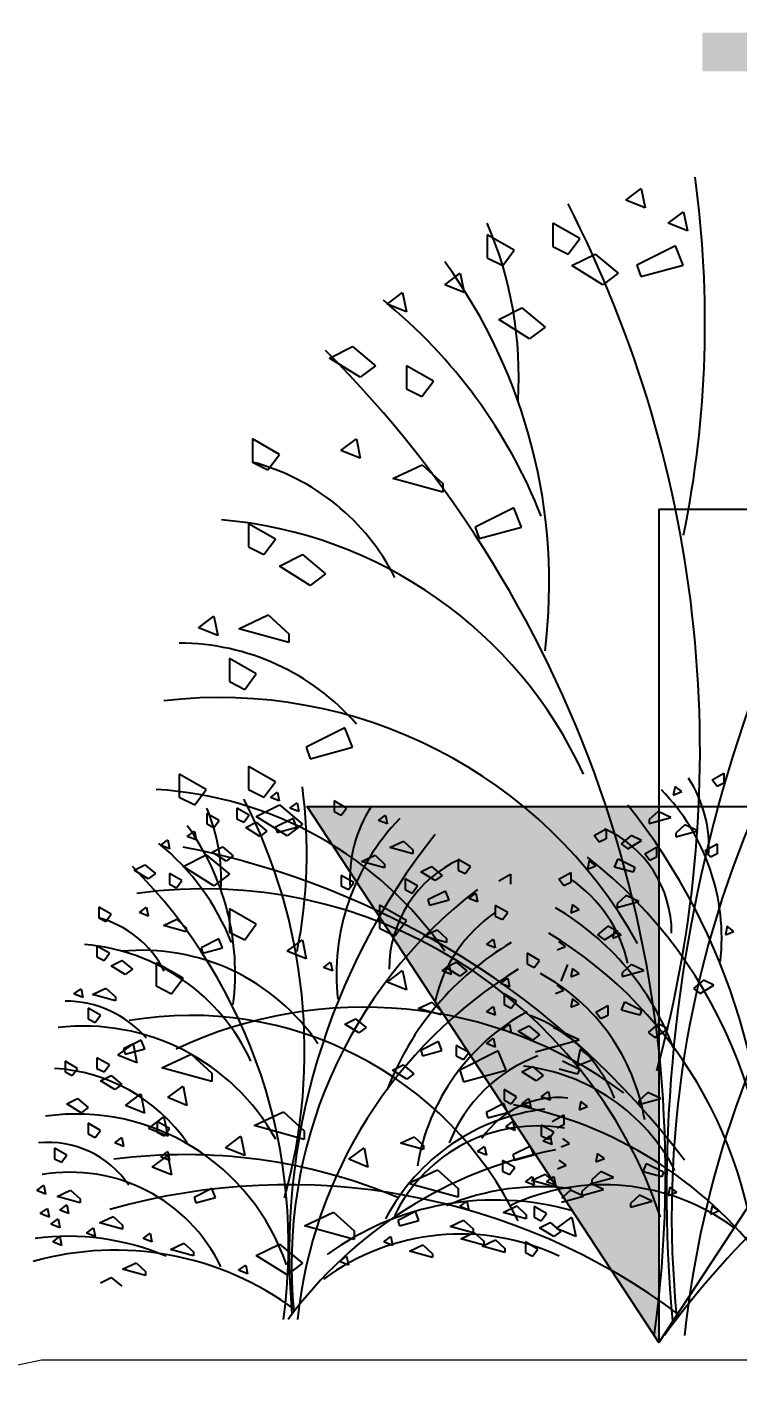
# Model space of a CAD drawing. Header units: millimetres. Extents: x 348 to 2201, y 118 to 1049.
# Drawn here: x 2150.17 to 2151.962, y 346.653 to 350.105 of the extents above; entities that cross this region are included whole.
import ezdxf

# ---------------------------------------------------------------- set-up
doc = ezdxf.new("R2010")
doc.units = ezdxf.units.MM
doc.layers.add('mur vue', color=7, linetype='Continuous', lineweight=13)
doc.layers.add('trees', color=104, linetype='Continuous')
doc.styles.add('Style-Arial', font='arial.ttf')

# ---------------------------------------------------------------- blocks, each defined once
blk = doc.blocks.new('Arbustos')
at = {"layer": 'trees', "linetype": 'Continuous'}
for p, q in [((-0.2891, 1.8305), (-0.2502, 1.8597)), ((-0.1822, 1.7722), (-0.1433, 1.8013)), ((-0.1433, 1.8013), (-0.1336, 1.7527)), ((-0.4737, 1.7722), (-0.4737, 1.7138)), ((-0.4057, 1.7333), (-0.4737, 1.7722)), ((-0.1336, 1.7527), (-0.1822, 1.7722)), ((-0.6389, 1.743), (-0.6389, 1.6846)), ((-0.5709, 1.7041), (-0.6389, 1.743)), ((-0.6, 1.6652), (-0.5709, 1.7041)), ((-0.3668, 1.6944), (-0.3085, 1.6457)), ((-0.1446, 1.6665), (-0.164, 1.7151)), ((-0.6389, 1.6846), (-0.6, 1.6652)), ((-0.7458, 1.6166), (-0.7069, 1.6457)), ((-0.7069, 1.6457), (-0.6972, 1.5971)), ((-0.3085, 1.6457), (-0.3474, 1.6166)), ((-0.8915, 1.5679), (-0.8527, 1.5971)), ((-0.8527, 1.5971), (-0.8429, 1.5485)), ((-0.6972, 1.5971), (-0.7458, 1.6166)), ((-0.8429, 1.5485), (-0.8915, 1.5679)), ((-0.6097, 1.529), (-0.5514, 1.5582)), ((-0.5514, 1.5582), (-0.4931, 1.5096)), ((-0.532, 1.4804), (-0.6097, 1.529)), ((-0.4931, 1.5096), (-0.532, 1.4804)), ((-1.0373, 1.4318), (-0.979, 1.461)), ((-0.979, 1.461), (-0.9207, 1.4123)), ((-0.9596, 1.3832), (-1.0373, 1.4318)), ((-0.9207, 1.4123), (-0.9596, 1.3832)), ((-1.0081, 1.1984), (-0.9693, 1.2276)), ((-1.2316, 1.1692), (-1.1928, 1.1498)), ((-0.8032, 1.1625), (-0.7511, 1.1147)), ((-0.7511, 1.1147), (-0.7511, 1.0929)), ((-0.6693, 1.0052), (-0.6596, 0.9761)), ((-0.6596, 0.9761), (-0.5527, 1.0052)), ((-1.1398, 0.7354), (-1.1398, 0.7137)), ((-1.2899, 0.6733), (-1.2899, 0.6149)), ((-1.2219, 0.6344), (-1.2899, 0.6733)), ((-1.2899, 0.6149), (-1.2511, 0.5955)), ((-0.9984, 0.4982), (-1.0956, 0.4496)), ((-0.979, 0.4496), (-0.9984, 0.4982)), ((-1.4163, 0.3815), (-1.4163, 0.3232)), ((-1.3482, 0.3426), (-1.4163, 0.3815)), ((-1.2414, 0.401), (-1.2414, 0.3426)), ((-1.4163, 0.3232), (-1.3774, 0.3037)), ((-1.3774, 0.3037), (-1.3482, 0.3426)), ((-1.1442, 0.2259), (-1.2219, 0.2746)), ((-1.1053, 0.2551), (-1.1442, 0.2259)), ((-1.1197, 0.2473), (-1.1286, 0.2696)), ((-1.3288, 0.0995), (-1.4066, 0.1482)), ((-1.2899, 0.1287), (-1.3288, 0.0995)), ((-0.9895, 0.0902), (-0.9761, 0.1081)), ((-1.2899, 0.0412), (-1.2899, -0.0172)), ((-1.4225, 0.0155), (-1.3986, -0.0065)), ((-0.8721, -0.0269), (-0.8429, 0.012)), ((-1.3986, -0.0065), (-1.3986, -0.0164)), ((-1.2899, -0.0172), (-1.2511, -0.0366)), ((-1.4746, -0.095), (-1.4746, -0.1533)), ((-1.4066, -0.1339), (-1.4746, -0.095)), ((-1.0521, -0.1066), (-1.0342, -0.0932)), ((-1.0342, -0.0932), (-1.0297, -0.1155)), ((-1.4357, -0.1728), (-1.4066, -0.1339)), ((-1.0297, -0.1155), (-1.0521, -0.1066)), ((-0.8915, -0.1436), (-0.8527, -0.1144)), ((-1.4746, -0.1533), (-1.4357, -0.1728)), ((-0.7791, -0.1946), (-0.7552, -0.2166)), ((-0.9985, -0.2496), (-0.9717, -0.2362)), ((-0.7552, -0.2166), (-0.7552, -0.2266)), ((-0.9627, -0.272), (-0.9985, -0.2496)), ((-1.5717, -0.3283), (-1.5329, -0.2992)), ((-1.5329, -0.2992), (-1.5232, -0.3478)), ((-1.5232, -0.3478), (-1.5717, -0.3283)), ((-1.3863, -0.3254), (-1.3342, -0.3732)), ((-0.611, -0.3173), (-0.7082, -0.3659)), ((-0.5916, -0.3659), (-0.611, -0.3173)), ((-1.3342, -0.3949), (-1.4601, -0.3602)), ((-1.3342, -0.3732), (-1.3342, -0.3949)), ((-0.8778, -0.3659), (-0.851, -0.3525)), ((-0.7082, -0.3659), (-0.6985, -0.3951)), ((-0.6985, -0.3951), (-0.5916, -0.3659)), ((-1.4454, -0.4353), (-1.4066, -0.4061)), ((-1.5523, -0.4548), (-1.5134, -0.4256)), ((-0.5963, -0.4151), (-0.5963, -0.4419)), ((-1.4454, -0.5326), (-1.494, -0.5131)), ((-1.2997, -0.5617), (-1.2608, -0.5326)), ((-1.2608, -0.5326), (-1.2511, -0.5812)), ((-1.1009, -0.5191), (-1.1009, -0.5408)), ((-1.4843, -0.6104), (-1.4454, -0.5812)), ((-1.4454, -0.5812), (-1.4357, -0.6298)), ((-1.2511, -0.5812), (-1.2997, -0.5617)), ((-0.9887, -0.5909), (-0.9498, -0.5617)), ((-0.9498, -0.5617), (-0.9401, -0.6104)), ((-0.7999, -0.5564), (-0.7999, -0.5664)), ((-1.4357, -0.6298), (-1.4843, -0.6104)), ((-0.9401, -0.6104), (-0.9887, -0.5909)), ((-0.7643, -0.6171), (-0.7122, -0.6649)), ((-0.7122, -0.6867), (-0.8382, -0.6519)), ((-1.7759, -0.67), (-1.758, -0.6565)), ((-1.758, -0.6565), (-1.7536, -0.6789)), ((-0.7122, -0.6649), (-0.7122, -0.6867)), ((-1.1005, -0.7589), (-1.0267, -0.7241)), ((-0.8203, -0.723), (-0.865, -0.7454)), ((-0.8114, -0.7454), (-0.8203, -0.723)), ((-0.708, -0.7102), (-0.6902, -0.6968)), ((-0.6902, -0.6968), (-0.6857, -0.7191)), ((-0.865, -0.7454), (-0.8605, -0.7588)), ((-0.8605, -0.7588), (-0.8114, -0.7454)), ((-0.464, -0.766), (-0.4251, -0.7368)), ((-0.4251, -0.7368), (-0.4154, -0.7854)), ((-0.9002, -0.7996), (-0.8823, -0.7862)), ((-0.8823, -0.7862), (-0.8778, -0.8086)), ((-0.4154, -0.7854), (-0.464, -0.766)), ((-0.8778, -0.8086), (-0.9002, -0.7996)), ((-0.8354, -0.8232), (-0.8015, -0.8072)), ((-0.7775, -0.8392), (-0.8354, -0.8232)), ((-0.8015, -0.8072), (-0.7775, -0.8292)), ((-1.0119, -0.8488), (-0.994, -0.8354)), ((-0.9895, -0.8578), (-1.0119, -0.8488)), ((-0.994, -0.8354), (-0.9895, -0.8578)), ((-0.7775, -0.8292), (-0.7775, -0.8392))]:
    blk.add_line(p, q, dxfattribs=at)
at = {"layer": 'trees', "color": 84, "true_color": 0x2aaf18}
for p, q in [((-0.2405, 1.811), (-0.2891, 1.8305)), ((-0.2502, 1.8597), (-0.2405, 1.811)), ((-0.4348, 1.6944), (-0.4057, 1.7333)), ((-0.4737, 1.7138), (-0.4348, 1.6944)), ((-0.4251, 1.6652), (-0.3668, 1.6944)), ((-0.164, 1.7151), (-0.2612, 1.6665)), ((-0.3474, 1.6166), (-0.4251, 1.6652)), ((-0.2612, 1.6665), (-0.2515, 1.6373)), ((-0.8429, 1.4123), (-0.8429, 1.354)), ((-0.7749, 1.3734), (-0.8429, 1.4123)), ((-0.8429, 1.354), (-0.8041, 1.3345)), ((-0.8041, 1.3345), (-0.7749, 1.3734)), ((-1.2316, 1.2276), (-1.2316, 1.1692)), ((-1.1636, 1.1887), (-1.2316, 1.2276)), ((-0.9693, 1.2276), (-0.9596, 1.179)), ((-1.1928, 1.1498), (-1.1636, 1.1887)), ((-0.9596, 1.179), (-1.0081, 1.1984)), ((-0.877, 1.1277), (-0.8032, 1.1625)), ((-0.7511, 1.0929), (-0.877, 1.1277)), ((-0.5721, 1.0539), (-0.6693, 1.0052)), ((-0.5527, 1.0052), (-0.5721, 1.0539)), ((-1.2414, 1.0136), (-1.2414, 0.9553)), ((-1.1733, 0.9747), (-1.2414, 1.0136)), ((-1.2025, 0.9358), (-1.1733, 0.9747)), ((-1.2414, 0.9553), (-1.2025, 0.9358)), ((-1.1636, 0.9067), (-1.1053, 0.9358)), ((-1.1053, 0.9358), (-1.047, 0.8872)), ((-1.0859, 0.858), (-1.1636, 0.9067)), ((-1.047, 0.8872), (-1.0859, 0.858)), ((-1.3677, 0.7511), (-1.3288, 0.7802)), ((-1.3288, 0.7802), (-1.3191, 0.7316)), ((-1.2657, 0.7484), (-1.1919, 0.7832)), ((-1.1919, 0.7832), (-1.1398, 0.7354)), ((-1.3191, 0.7316), (-1.3677, 0.7511)), ((-1.1398, 0.7137), (-1.2657, 0.7484)), ((-1.2511, 0.5955), (-1.2219, 0.6344)), ((-1.0956, 0.4496), (-1.0859, 0.4204)), ((-1.0859, 0.4204), (-0.979, 0.4496)), ((-1.1733, 0.3621), (-1.2414, 0.401)), ((-1.2025, 0.3232), (-1.1733, 0.3621)), ((-1.2414, 0.3426), (-1.2025, 0.3232)), ((-1.0253, 0.3137), (-1.0253, 0.2869)), ((-0.994, 0.2959), (-1.0253, 0.3137)), ((-1.2219, 0.2746), (-1.1636, 0.3037)), ((-1.1636, 0.3037), (-1.1053, 0.2551)), ((-1.0074, 0.278), (-0.994, 0.2959)), ((-1.1286, 0.2696), (-1.1733, 0.2473)), ((-1.1733, 0.2473), (-1.1688, 0.2339)), ((-1.4066, 0.1482), (-1.3482, 0.1773)), ((-1.3482, 0.1773), (-1.2899, 0.1287)), ((-1.4095, 0.1125), (-1.4408, 0.1304)), ((-1.4408, 0.1036), (-1.4229, 0.0946)), ((-1.4229, 0.0946), (-1.4095, 0.1125)), ((-1.2219, 0.0023), (-1.2899, 0.0412)), ((-0.911, 0.0509), (-0.911, -0.0074)), ((-0.8429, 0.012), (-0.911, 0.0509)), ((-1.4565, -0.0005), (-1.4225, 0.0155)), ((-1.2511, -0.0366), (-1.2219, 0.0023)), ((-1.3986, -0.0164), (-1.4565, -0.0005)), ((-0.911, -0.0074), (-0.8721, -0.0269)), ((-1.1442, -0.0658), (-1.1053, -0.0366)), ((-1.0956, -0.0852), (-1.1442, -0.0658)), ((-1.1053, -0.0366), (-1.0956, -0.0852)), ((-0.8527, -0.1144), (-0.8429, -0.163)), ((-0.8429, -0.163), (-0.8915, -0.1436)), ((-0.8131, -0.2106), (-0.7791, -0.1946)), ((-0.9717, -0.2362), (-0.9448, -0.2586)), ((-0.7552, -0.2266), (-0.8131, -0.2106)), ((-0.9448, -0.2586), (-0.9627, -0.272)), ((-1.4601, -0.3602), (-1.3863, -0.3254)), ((-0.8421, -0.3883), (-0.8778, -0.3659)), ((-1.4066, -0.4061), (-1.3968, -0.4548)), ((-1.5134, -0.4256), (-1.5037, -0.4742)), ((-1.3968, -0.4548), (-1.4454, -0.4353)), ((-0.5651, -0.433), (-0.5963, -0.4151)), ((-0.5025, -0.433), (-0.4846, -0.4196)), ((-0.4846, -0.4196), (-0.4802, -0.4419)), ((-1.5037, -0.4742), (-1.5523, -0.4548)), ((-1.2269, -0.506), (-1.153, -0.4713)), ((-1.153, -0.4713), (-1.1009, -0.5191)), ((-1.494, -0.5131), (-1.4551, -0.4839)), ((-1.4551, -0.4839), (-1.4454, -0.5326)), ((-1.1009, -0.5408), (-1.2269, -0.506)), ((-0.8577, -0.5504), (-0.8238, -0.5345)), ((-0.7999, -0.5664), (-0.8577, -0.5504)), ((-0.8238, -0.5345), (-0.7999, -0.5564)), ((-0.8382, -0.6519), (-0.7643, -0.6171)), ((-1.0267, -0.7241), (-0.9746, -0.7719)), ((-0.9746, -0.7936), (-1.1005, -0.7589)), ((-0.9746, -0.7719), (-0.9746, -0.7936)), ((-1.2219, -0.834), (-1.1636, -0.8049)), ((-1.1636, -0.8049), (-1.1053, -0.8535)), ((-1.1442, -0.8826), (-1.2219, -0.834)), ((-1.1053, -0.8535), (-1.1442, -0.8826))]:
    blk.add_line(p, q, dxfattribs=at)
at = {"layer": 'trees', "color": 1}
for p, q in [((-0.2515, 1.6373), (-0.1446, 1.6665)), ((-1.0253, 0.2869), (-1.0074, 0.278)), ((-0.9136, 0.2646), (-0.8957, 0.278)), ((-0.8957, 0.278), (-0.8912, 0.2556)), ((-1.1688, 0.2339), (-1.1197, 0.2473)), ((-0.8912, 0.2556), (-0.9136, 0.2646)), ((-0.8846, 0.1963), (-0.8506, 0.2123)), ((-0.8506, 0.2123), (-0.8267, 0.1903)), ((-0.956, 0.1605), (-0.9221, 0.1765)), ((-0.9221, 0.1765), (-0.8982, 0.1545)), ((-0.8267, 0.1803), (-0.8846, 0.1963)), ((-0.8267, 0.1903), (-0.8267, 0.1803)), ((-0.8982, 0.1445), (-0.956, 0.1605)), ((-0.8982, 0.1545), (-0.8982, 0.1445)), ((-1.0074, 0.1259), (-1.0074, 0.0991)), ((-0.9761, 0.1081), (-1.0074, 0.1259)), ((-0.8465, 0.117), (-0.8465, 0.0902)), ((-0.8153, 0.0991), (-0.8465, 0.117)), ((-1.0074, 0.0991), (-0.9895, 0.0902)), ((-0.8465, 0.0902), (-0.8287, 0.0812)), ((-0.8287, 0.0812), (-0.8153, 0.0991)), ((-0.5382, -0.0976), (-0.5204, -0.1066)), ((-0.5204, -0.1066), (-0.507, -0.0887)), ((-0.708, -0.1289), (-0.7438, -0.1066)), ((-0.6902, -0.1155), (-0.708, -0.1289)), ((-0.6053, -0.1468), (-0.5874, -0.1334)), ((-0.5874, -0.1334), (-0.5829, -0.1558)), ((-0.5829, -0.1558), (-0.6053, -0.1468)), ((-0.641, -0.2183), (-0.6231, -0.2049)), ((-0.6231, -0.2049), (-0.6187, -0.2273)), ((-0.5651, -0.1915), (-0.5963, -0.1736)), ((-0.5963, -0.1736), (-0.5963, -0.2005)), ((-0.5963, -0.2005), (-0.5785, -0.2094)), ((-0.5785, -0.2094), (-0.5651, -0.1915)), ((-0.6187, -0.2273), (-0.641, -0.2183))]:
    blk.add_line(p, q, dxfattribs=at)
at = {"layer": 'trees', "color": 56}
for p, q in [((-0.0716, 0.367), (-0.0419, 0.384)), ((-0.0419, 0.384), (-0.0419, 0.3585)), ((-0.165, 0.35), (-0.1693, 0.3287)), ((-0.1481, 0.3372), (-0.165, 0.35)), ((-0.0589, 0.35), (-0.0716, 0.367)), ((-0.0419, 0.3585), (-0.0589, 0.35)), ((-0.1693, 0.3287), (-0.1481, 0.3372)), ((-0.2079, 0.2875), (-0.2307, 0.2666)), ((-0.1756, 0.2723), (-0.2079, 0.2875)), ((-0.3689, 0.2267), (-0.3391, 0.2437)), ((-0.3391, 0.2437), (-0.3391, 0.2182)), ((-0.2307, 0.2571), (-0.1756, 0.2723)), ((-0.2307, 0.2666), (-0.2307, 0.2571)), ((-0.1399, 0.2535), (-0.1627, 0.2326)), ((-0.1077, 0.2383), (-0.1399, 0.2535)), ((-0.3561, 0.2097), (-0.3689, 0.2267)), ((-0.3391, 0.2182), (-0.3561, 0.2097)), ((-0.2755, 0.2267), (-0.3009, 0.2055)), ((-0.2839, 0.1927), (-0.25, 0.214)), ((-0.25, 0.214), (-0.2755, 0.2267)), ((-0.1627, 0.2232), (-0.1077, 0.2383)), ((-0.1627, 0.2326), (-0.1627, 0.2232)), ((-0.3009, 0.2055), (-0.2839, 0.1927)), ((-0.2415, 0.18), (-0.2118, 0.197)), ((-0.2287, 0.163), (-0.2415, 0.18)), ((-0.2118, 0.197), (-0.2118, 0.1715)), ((-0.0886, 0.1885), (-0.0589, 0.2055)), ((-0.0759, 0.1715), (-0.0886, 0.1885)), ((-0.0589, 0.18), (-0.0759, 0.1715)), ((-0.0589, 0.2055), (-0.0589, 0.18)), ((-0.3816, 0.163), (-0.3859, 0.1418)), ((-0.3859, 0.1418), (-0.3646, 0.1503)), ((-0.3646, 0.1503), (-0.3816, 0.163)), ((-0.3174, 0.1466), (-0.3089, 0.1678)), ((-0.2707, 0.1338), (-0.3174, 0.1466)), ((-0.3089, 0.1678), (-0.2664, 0.1466)), ((-0.2664, 0.1466), (-0.2707, 0.1338)), ((-0.2118, 0.1715), (-0.2287, 0.163)), ((-0.458, 0.1163), (-0.4283, 0.1333)), ((-0.4453, 0.0993), (-0.458, 0.1163)), ((-0.4283, 0.1078), (-0.4453, 0.0993)), ((-0.4283, 0.1333), (-0.4283, 0.1078)), ((-0.2886, 0.0751), (-0.3113, 0.0542)), ((-0.2563, 0.0599), (-0.2886, 0.0751)), ((-0.4241, 0.0525), (-0.4283, 0.0313)), ((-0.4283, 0.0313), (-0.4071, 0.0398)), ((-0.4071, 0.0398), (-0.4241, 0.0525)), ((-0.3113, 0.0447), (-0.2563, 0.0599)), ((-0.3113, 0.0542), (-0.3113, 0.0447)), ((-0.3349, -0.0027), (-0.3604, -0.024)), ((-0.3604, -0.024), (-0.3434, -0.0367)), ((-0.3434, -0.0367), (-0.3094, -0.0155)), ((-0.3094, -0.0155), (-0.3349, -0.0027)), ((-0.3179, -0.0112), (-0.3222, -0.0325)), ((-0.3222, -0.0325), (-0.3009, -0.024)), ((-0.3009, -0.024), (-0.3179, -0.0112)), ((-0.0334, -0.0027), (-0.0377, -0.024)), ((-0.0377, -0.024), (-0.0164, -0.0155)), ((-0.0164, -0.0155), (-0.0334, -0.0027)), ((-0.4623, -0.0622), (-0.4411, -0.0537)), ((-0.4411, -0.0537), (-0.458, -0.041)), ((-0.2758, -0.0992), (-0.2986, -0.1201)), ((-0.2436, -0.1144), (-0.2758, -0.0992)), ((-0.4241, -0.109), (-0.4283, -0.1302)), ((-0.4283, -0.1302), (-0.4071, -0.1217)), ((-0.4071, -0.1217), (-0.4241, -0.109)), ((-0.2986, -0.1295), (-0.2436, -0.1144)), ((-0.2986, -0.1201), (-0.2986, -0.1295)), ((-0.4665, -0.1727), (-0.4453, -0.1642)), ((-0.4453, -0.1642), (-0.4623, -0.1515)), ((-0.0929, -0.1387), (-0.1183, -0.16)), ((-0.1183, -0.16), (-0.1014, -0.1727)), ((-0.1014, -0.1727), (-0.0674, -0.1515)), ((-0.0674, -0.1515), (-0.0929, -0.1387)), ((-0.4241, -0.1854), (-0.4283, -0.2067)), ((-0.4283, -0.2067), (-0.4071, -0.1982)), ((-0.4071, -0.1982), (-0.4241, -0.1854)), ((-0.3646, -0.2194), (-0.3349, -0.2024)), ((-0.3349, -0.2024), (-0.3349, -0.2279)), ((-0.3004, -0.2146), (-0.2919, -0.1934)), ((-0.2919, -0.1934), (-0.2494, -0.2146)), ((-0.3519, -0.2364), (-0.3646, -0.2194)), ((-0.3349, -0.2279), (-0.3519, -0.2364)), ((-0.2537, -0.2274), (-0.3004, -0.2146)), ((-0.2494, -0.2146), (-0.2537, -0.2274)), ((-0.2075, -0.2492), (-0.233, -0.2704)), ((-0.233, -0.2704), (-0.216, -0.2832)), ((-0.216, -0.2832), (-0.182, -0.2619)), ((-0.182, -0.2619), (-0.2075, -0.2492)), ((-0.449, -0.3421), (-0.4065, -0.3633)), ((-0.4108, -0.3761), (-0.4575, -0.3633)), ((-0.4065, -0.3633), (-0.4108, -0.3761)), ((-0.4028, -0.4447), (-0.4071, -0.4659)), ((-0.3859, -0.4574), (-0.4028, -0.4447)), ((-0.2334, -0.4221), (-0.2561, -0.443)), ((-0.2561, -0.4525), (-0.2011, -0.4373)), ((-0.2561, -0.443), (-0.2561, -0.4525)), ((-0.2011, -0.4373), (-0.2334, -0.4221)), ((-0.475, -0.4957), (-0.4453, -0.4787)), ((-0.4453, -0.4787), (-0.4453, -0.5042)), ((-0.4071, -0.4659), (-0.3859, -0.4574)), ((-0.4453, -0.5042), (-0.4623, -0.5127)), ((-0.3604, -0.5764), (-0.3646, -0.5976)), ((-0.3434, -0.5891), (-0.3604, -0.5764)), ((-0.3646, -0.5976), (-0.3434, -0.5891)), ((-0.2452, -0.6226), (-0.2367, -0.6013)), ((-0.2367, -0.6013), (-0.1942, -0.6226)), ((-0.3777, -0.6516), (-0.4005, -0.6725)), ((-0.3455, -0.6668), (-0.3777, -0.6516)), ((-0.3523, -0.6218), (-0.375, -0.6427)), ((-0.375, -0.6522), (-0.32, -0.637)), ((-0.375, -0.6427), (-0.375, -0.6522)), ((-0.32, -0.637), (-0.3523, -0.6218)), ((-0.1985, -0.6353), (-0.2452, -0.6226)), ((-0.1942, -0.6226), (-0.1985, -0.6353)), ((-0.4287, -0.6686), (-0.4515, -0.6895)), ((-0.4515, -0.699), (-0.3964, -0.6838)), ((-0.3964, -0.6838), (-0.4287, -0.6686)), ((-0.4005, -0.682), (-0.3455, -0.6668)), ((-0.4005, -0.6725), (-0.4005, -0.682)), ((-0.2546, -0.6813), (-0.2774, -0.7022)), ((-0.2223, -0.6965), (-0.2546, -0.6813)), ((-0.1778, -0.6614), (-0.182, -0.6826)), ((-0.182, -0.6826), (-0.1608, -0.6741)), ((-0.1608, -0.6741), (-0.1778, -0.6614)), ((-0.2774, -0.7117), (-0.2223, -0.6965)), ((-0.2774, -0.7022), (-0.2774, -0.7117)), ((-0.0716, -0.7081), (-0.0759, -0.7294)), ((-0.0759, -0.7294), (-0.0546, -0.7209)), ((-0.0546, -0.7209), (-0.0716, -0.7081))]:
    blk.add_line(p, q, dxfattribs=at)
at = {"layer": 'trees', "color": 97, "true_color": 0x279b30}
for p, q in [((-1.1861, 0.3227), (-1.1682, 0.3361)), ((-1.1638, 0.3137), (-1.1861, 0.3227)), ((-1.1682, 0.3361), (-1.1638, 0.3137)), ((-1.271, 0.2959), (-1.271, 0.269)), ((-1.2397, 0.278), (-1.271, 0.2959)), ((-1.2531, 0.2601), (-1.2397, 0.278)), ((-1.137, 0.2959), (-1.1191, 0.3093)), ((-1.1146, 0.2869), (-1.137, 0.2959)), ((-1.1191, 0.3093), (-1.1146, 0.2869)), ((-1.271, 0.269), (-1.2531, 0.2601)), ((-1.2487, 0.2467), (-1.2219, 0.2601)), ((-1.2129, 0.2243), (-1.2487, 0.2467)), ((-1.2219, 0.2601), (-1.1951, 0.2377)), ((-1.1951, 0.2377), (-1.2129, 0.2243)), ((-1.5302, 0.1394), (-1.5034, 0.1528)), ((-1.4944, 0.117), (-1.5302, 0.1394)), ((-1.5034, 0.1528), (-1.4765, 0.1304)), ((-0.8063, 0.1349), (-0.7795, 0.1483)), ((-0.7795, 0.1483), (-0.7527, 0.1259)), ((-0.7125, 0.1394), (-0.6946, 0.1304)), ((-0.6946, 0.1304), (-0.6812, 0.1483)), ((-1.4765, 0.1304), (-1.4944, 0.117)), ((-1.4408, 0.1304), (-1.4408, 0.1036)), ((-0.7706, 0.1125), (-0.8063, 0.1349)), ((-0.7527, 0.1259), (-0.7706, 0.1125)), ((-0.7444, 0.0863), (-0.789, 0.064)), ((-0.7354, 0.064), (-0.7444, 0.0863)), ((-0.6857, 0.0678), (-0.6678, 0.0812)), ((-0.6678, 0.0812), (-0.6634, 0.0589)), ((-1.6195, 0.0455), (-1.6195, 0.0186)), ((-1.5882, 0.0276), (-1.6195, 0.0455)), ((-1.5168, 0.032), (-1.4989, 0.0455)), ((-1.4989, 0.0455), (-1.4944, 0.0231)), ((-0.789, 0.064), (-0.7846, 0.0505)), ((-0.7846, 0.0505), (-0.7354, 0.064)), ((-0.6634, 0.0589), (-0.6857, 0.0678)), ((-0.6187, 0.0499), (-0.6187, 0.0231)), ((-0.5874, 0.032), (-0.6187, 0.0499)), ((-1.6195, 0.0186), (-1.6017, 0.0097)), ((-1.6017, 0.0097), (-1.5882, 0.0276)), ((-1.4944, 0.0231), (-1.5168, 0.032)), ((-0.6187, 0.0231), (-0.6008, 0.0142)), ((-0.6008, 0.0142), (-0.5874, 0.032)), ((-1.3163, -0.0344), (-1.361, -0.0568)), ((-1.3073, -0.0568), (-1.3163, -0.0344)), ((-0.7997, -0.0273), (-0.7657, -0.0113)), ((-0.7418, -0.0433), (-0.7997, -0.0273)), ((-0.7657, -0.0113), (-0.7418, -0.0333)), ((-0.7418, -0.0333), (-0.7418, -0.0433)), ((-1.5927, -0.0708), (-1.624, -0.0529)), ((-1.361, -0.0568), (-1.3565, -0.0702)), ((-1.3565, -0.0702), (-1.3073, -0.0568)), ((-0.641, -0.0484), (-0.6231, -0.035)), ((-0.6187, -0.0574), (-0.641, -0.0484)), ((-0.6231, -0.035), (-0.6187, -0.0574)), ((-0.7527, -0.1155), (-0.7348, -0.1021)), ((-0.7438, -0.1066), (-0.717, -0.0932)), ((-0.7348, -0.1021), (-0.7304, -0.1245)), ((-0.717, -0.0932), (-0.6902, -0.1155)), ((-0.7304, -0.1245), (-0.7527, -0.1155)), ((-1.6821, -0.1736), (-1.6642, -0.1602)), ((-1.6642, -0.1602), (-1.6597, -0.1826)), ((-1.6352, -0.1748), (-1.6013, -0.1589)), ((-1.6013, -0.1589), (-1.5773, -0.1808)), ((-1.6597, -0.1826), (-1.6821, -0.1736)), ((-1.5773, -0.1908), (-1.6352, -0.1748)), ((-1.5773, -0.1808), (-1.5773, -0.1908)), ((-1.6463, -0.2094), (-1.6463, -0.2362)), ((-1.6151, -0.2273), (-1.6463, -0.2094)), ((-1.6463, -0.2362), (-1.6285, -0.2452)), ((-1.6285, -0.2452), (-1.6151, -0.2273)), ((-1.5123, -0.2899), (-1.557, -0.3122)), ((-1.5034, -0.3122), (-1.5123, -0.2899)), ((-0.7622, -0.2938), (-0.8069, -0.3161)), ((-0.7533, -0.3161), (-0.7622, -0.2938)), ((-0.717, -0.3033), (-0.717, -0.3301)), ((-0.6857, -0.3212), (-0.717, -0.3033)), ((-1.7044, -0.3435), (-1.7044, -0.3704)), ((-1.6731, -0.3614), (-1.7044, -0.3435)), ((-1.624, -0.3346), (-1.624, -0.3614)), ((-1.5927, -0.3525), (-1.624, -0.3346)), ((-1.557, -0.3122), (-1.5525, -0.3257)), ((-1.5525, -0.3257), (-1.5034, -0.3122)), ((-0.8069, -0.3161), (-0.8024, -0.3295)), ((-0.8024, -0.3295), (-0.7533, -0.3161)), ((-0.717, -0.3301), (-0.6991, -0.3391)), ((-0.6991, -0.3391), (-0.6857, -0.3212)), ((-1.7044, -0.3704), (-1.6865, -0.3793)), ((-1.6865, -0.3793), (-1.6731, -0.3614)), ((-1.624, -0.3614), (-1.6061, -0.3704)), ((-1.6151, -0.3927), (-1.5882, -0.3793)), ((-1.6061, -0.3704), (-1.5927, -0.3525)), ((-1.5882, -0.3793), (-1.5614, -0.4017)), ((-0.851, -0.3525), (-0.8242, -0.3748)), ((-0.8242, -0.3748), (-0.8421, -0.3883)), ((-1.5793, -0.4151), (-1.6151, -0.3927)), ((-1.5614, -0.4017), (-1.5793, -0.4151)), ((-1.6999, -0.4509), (-1.6731, -0.4374)), ((-1.6731, -0.4374), (-1.6463, -0.4598)), ((-0.6371, -0.486), (-0.588, -0.4726)), ((-1.4721, -0.4956), (-1.4721, -0.5224)), ((-1.4408, -0.5135), (-1.4721, -0.4956)), ((-1.4542, -0.5313), (-1.4408, -0.5135)), ((-0.5919, -0.509), (-0.574, -0.4956)), ((-0.5695, -0.5179), (-0.5919, -0.509)), ((-0.574, -0.4956), (-0.5695, -0.5179)), ((-0.5025, -0.5045), (-0.5025, -0.5313)), ((-0.4712, -0.5224), (-0.5025, -0.5045)), ((-1.4721, -0.5224), (-1.4542, -0.5313)), ((-0.5025, -0.5313), (-0.4846, -0.5403)), ((-0.498, -0.5448), (-0.4802, -0.5313)), ((-0.4757, -0.5537), (-0.498, -0.5448)), ((-0.4846, -0.5403), (-0.4712, -0.5224)), ((-0.4802, -0.5313), (-0.4757, -0.5537)), ((-1.4631, -0.585), (-1.4453, -0.5716)), ((-1.4408, -0.5939), (-1.4631, -0.585)), ((-1.4453, -0.5716), (-1.4408, -0.5939)), ((-0.6634, -0.5716), (-0.6455, -0.5582)), ((-0.641, -0.5805), (-0.6634, -0.5716)), ((-0.6455, -0.5582), (-0.641, -0.5805)), ((-0.5299, -0.5576), (-0.5746, -0.5799)), ((-0.5746, -0.5799), (-0.5701, -0.5933)), ((-0.5701, -0.5933), (-0.521, -0.5799)), ((-0.521, -0.5799), (-0.5299, -0.5576)), ((-0.6008, -0.5939), (-0.6008, -0.6208)), ((-0.5695, -0.6118), (-0.6008, -0.5939)), ((-0.6008, -0.6208), (-0.5829, -0.6297)), ((-0.5829, -0.6297), (-0.5695, -0.6118)), ((-0.5427, -0.6476), (-0.5248, -0.6342)), ((-0.5204, -0.6565), (-0.5427, -0.6476)), ((-0.5271, -0.6443), (-0.4932, -0.6284)), ((-0.4692, -0.6603), (-0.5271, -0.6443)), ((-0.5248, -0.6342), (-0.5204, -0.6565)), ((-0.4932, -0.6284), (-0.4692, -0.6503)), ((-0.4891, -0.6476), (-0.4712, -0.6342)), ((-0.4668, -0.6565), (-0.4891, -0.6476)), ((-0.4712, -0.6342), (-0.4668, -0.6565)), ((-0.4692, -0.6503), (-0.4692, -0.6603)), ((-1.3342, -0.6649), (-1.3788, -0.6872)), ((-1.3788, -0.6872), (-1.3744, -0.7006)), ((-1.3744, -0.7006), (-1.3252, -0.6872)), ((-1.3252, -0.6872), (-1.3342, -0.6649)), ((-1.6173, -0.7516), (-1.5834, -0.7357)), ((-1.5594, -0.7676), (-1.6173, -0.7516)), ((-1.5834, -0.7357), (-1.5594, -0.7576)), ((-1.5594, -0.7576), (-1.5594, -0.7676)), ((-1.6508, -0.7773), (-1.6329, -0.7639)), ((-1.6285, -0.7862), (-1.6508, -0.7773)), ((-1.6329, -0.7639), (-1.6285, -0.7862)), ((-1.5078, -0.7907), (-1.4899, -0.7773)), ((-1.4855, -0.7996), (-1.5078, -0.7907)), ((-1.4899, -0.7773), (-1.4855, -0.7996)), ((-1.4386, -0.8187), (-1.4047, -0.8027)), ((-1.3807, -0.8347), (-1.4386, -0.8187)), ((-1.4047, -0.8027), (-1.3807, -0.8247)), ((-1.3807, -0.8247), (-1.3807, -0.8347)), ((-1.5592, -0.8679), (-1.5253, -0.8519)), ((-1.5253, -0.8519), (-1.5013, -0.8739)), ((-1.2665, -0.8712), (-1.2487, -0.8578)), ((-1.2487, -0.8578), (-1.2442, -0.8801)), ((-1.6151, -0.9025), (-1.5882, -0.8891)), ((-1.5882, -0.8891), (-1.5614, -0.9114)), ((-1.5013, -0.8839), (-1.5592, -0.8679)), ((-1.5013, -0.8739), (-1.5013, -0.8839)), ((-1.2442, -0.8801), (-1.2665, -0.8712))]:
    blk.add_line(p, q, dxfattribs=at)
at = {"layer": 'trees', "color": 97, "true_color": 0x25742c}
for p, q in [((-1.347, 0.2824), (-1.347, 0.2556)), ((-1.3157, 0.2646), (-1.347, 0.2824)), ((-1.347, 0.2556), (-1.3291, 0.2467)), ((-1.3291, 0.2467), (-1.3157, 0.2646)), ((-1.4631, 0.202), (-1.4453, 0.2154)), ((-1.4453, 0.2154), (-1.4408, 0.193)), ((-1.3961, 0.2243), (-1.3782, 0.2377)), ((-1.3738, 0.2154), (-1.3961, 0.2243)), ((-1.3782, 0.2377), (-1.3738, 0.2154)), ((-1.4408, 0.193), (-1.4631, 0.202)), ((-1.3336, 0.1841), (-1.3068, 0.1975)), ((-1.2978, 0.1617), (-1.3336, 0.1841)), ((-1.3068, 0.1975), (-1.2799, 0.1751)), ((-1.2799, 0.1751), (-1.2978, 0.1617)), ((-0.7125, 0.1662), (-0.7125, 0.1394)), ((-0.6812, 0.1483), (-0.7125, 0.1662)), ((-1.624, -0.0529), (-1.624, -0.0797)), ((-1.624, -0.0797), (-1.6061, -0.0887)), ((-1.6061, -0.0887), (-1.5927, -0.0708)), ((-1.5882, -0.1021), (-1.5614, -0.0887)), ((-1.5525, -0.1245), (-1.5882, -0.1021)), ((-1.5614, -0.0887), (-1.5346, -0.111)), ((-0.5382, -0.0708), (-0.5382, -0.0976)), ((-0.507, -0.0887), (-0.5382, -0.0708)), ((-1.5346, -0.111), (-1.5525, -0.1245)), ((-0.6008, -0.2631), (-0.5829, -0.2496)), ((-0.5785, -0.272), (-0.6008, -0.2631)), ((-0.5829, -0.2496), (-0.5785, -0.272)), ((-0.5606, -0.2675), (-0.5338, -0.2541)), ((-0.5248, -0.2899), (-0.5606, -0.2675)), ((-0.5338, -0.2541), (-0.507, -0.2765)), ((-0.641, -0.2988), (-0.6231, -0.2854)), ((-0.6187, -0.3078), (-0.641, -0.2988)), ((-0.6231, -0.2854), (-0.6187, -0.3078)), ((-0.507, -0.2765), (-0.5248, -0.2899)), ((-0.5517, -0.3704), (-0.5248, -0.357)), ((-0.5159, -0.3927), (-0.5517, -0.3704)), ((-0.5248, -0.357), (-0.498, -0.3793)), ((-0.498, -0.3793), (-0.5159, -0.3927)), ((-0.5963, -0.4419), (-0.5785, -0.4509)), ((-0.5785, -0.4509), (-0.5651, -0.433)), ((-0.5517, -0.4509), (-0.5338, -0.4374)), ((-0.5338, -0.4374), (-0.5293, -0.4598)), ((-0.4802, -0.4419), (-0.5025, -0.433)), ((-1.6642, -0.4732), (-1.6999, -0.4509)), ((-1.6463, -0.4598), (-1.6642, -0.4732)), ((-0.5969, -0.4502), (-0.6416, -0.4726)), ((-0.6416, -0.4726), (-0.6371, -0.486)), ((-0.588, -0.4726), (-0.5969, -0.4502)), ((-0.5293, -0.4598), (-0.5517, -0.4509)), ((-1.6463, -0.5), (-1.6463, -0.5269)), ((-1.6151, -0.5179), (-1.6463, -0.5)), ((-1.6463, -0.5269), (-1.6285, -0.5358)), ((-1.6285, -0.5358), (-1.6151, -0.5179)), ((-1.5793, -0.5492), (-1.5614, -0.5358)), ((-1.557, -0.5582), (-1.5793, -0.5492)), ((-1.5614, -0.5358), (-1.557, -0.5582)), ((-1.7312, -0.5626), (-1.7312, -0.5895)), ((-1.6999, -0.5805), (-1.7312, -0.5626)), ((-1.7134, -0.5984), (-1.6999, -0.5805)), ((-1.7312, -0.5895), (-1.7134, -0.5984)), ((-1.7536, -0.6789), (-1.7759, -0.67)), ((-1.7246, -0.6846), (-1.6906, -0.6686)), ((-1.6667, -0.7006), (-1.7246, -0.6846)), ((-1.6906, -0.6686), (-1.6667, -0.6906)), ((-1.767, -0.7281), (-1.7491, -0.7147)), ((-1.7491, -0.7147), (-1.7446, -0.737)), ((-1.7178, -0.7191), (-1.6999, -0.7057)), ((-1.6955, -0.7281), (-1.7178, -0.7191)), ((-1.6999, -0.7057), (-1.6955, -0.7281)), ((-1.6667, -0.6906), (-1.6667, -0.7006)), ((-0.6857, -0.7191), (-0.708, -0.7102)), ((-0.5986, -0.7248), (-0.5647, -0.7088)), ((-0.5407, -0.7408), (-0.5986, -0.7248)), ((-0.5647, -0.7088), (-0.5407, -0.7308)), ((-0.4891, -0.7281), (-0.5204, -0.7102)), ((-0.5204, -0.7102), (-0.5204, -0.737)), ((-1.7446, -0.737), (-1.767, -0.7281)), ((-1.7402, -0.7549), (-1.7223, -0.7415)), ((-1.7178, -0.7639), (-1.7402, -0.7549)), ((-1.7223, -0.7415), (-1.7178, -0.7639)), ((-0.7326, -0.7606), (-0.6987, -0.7446)), ((-0.6987, -0.7446), (-0.6747, -0.7666)), ((-0.5407, -0.7308), (-0.5407, -0.7408)), ((-0.5204, -0.737), (-0.5025, -0.746)), ((-0.507, -0.7639), (-0.4802, -0.7504)), ((-0.5025, -0.746), (-0.4891, -0.7281)), ((-0.4802, -0.7504), (-0.4534, -0.7728)), ((-1.7357, -0.7996), (-1.7178, -0.7862)), ((-1.7178, -0.7862), (-1.7134, -0.8086)), ((-0.6747, -0.7766), (-0.7326, -0.7606)), ((-0.7058, -0.7919), (-0.6719, -0.7759)), ((-0.6479, -0.8079), (-0.7058, -0.7919)), ((-0.6747, -0.7666), (-0.6747, -0.7766)), ((-0.6719, -0.7759), (-0.6479, -0.7979)), ((-0.6522, -0.8098), (-0.6183, -0.7938)), ((-0.6183, -0.7938), (-0.5943, -0.8158)), ((-0.4712, -0.7862), (-0.507, -0.7639)), ((-0.4534, -0.7728), (-0.4712, -0.7862)), ((-1.7134, -0.8086), (-1.7357, -0.7996)), ((-0.5943, -0.8258), (-0.6522, -0.8098)), ((-0.6479, -0.7979), (-0.6479, -0.8079)), ((-0.5943, -0.8158), (-0.5943, -0.8258)), ((-0.5427, -0.7996), (-0.5427, -0.8265)), ((-0.5114, -0.8175), (-0.5427, -0.7996)), ((-0.5427, -0.8265), (-0.5248, -0.8354)), ((-0.5248, -0.8354), (-0.5114, -0.8175))]:
    blk.add_line(p, q, dxfattribs=at)
at = {"layer": 'trees', "color": 3}
for p, q in [((-0.6099, 0.112), (-0.5802, 0.129)), ((-0.5802, 0.129), (-0.5802, 0.1035)), ((-0.4528, -0.5594), (-0.4316, -0.5509)), ((-0.4316, -0.5509), (-0.4486, -0.5381)), ((-0.4613, -0.6146), (-0.4401, -0.6061)), ((-0.4401, -0.6061), (-0.4571, -0.5934))]:
    blk.add_line(p, q, dxfattribs=at)
at = {"layer": 'trees', "color": 96}
for p, q in [((-0.4527, -0.1415), (-0.4357, -0.099)), ((-0.407, -0.2894), (-0.4716, -0.259)), ((-0.5171, -0.3198), (-0.407, -0.2894)), ((-0.4046, -0.3126), (-0.4131, -0.3551)), ((-0.4131, -0.3551), (-0.3707, -0.3381)), ((-0.3707, -0.3381), (-0.4046, -0.3126))]:
    blk.add_line(p, q, dxfattribs=at)
at = {"layer": 'trees', "color": 55, "true_color": 0x97922b}
for centre, radius, start, end in [((-2.8103, 1.5231), 2.7209, 348.5823, 7.7252), ((-1.5476, 1.3838), 0.9883, 356.5785, 23.1389), ((3.5092, -0.671), 3.6954, 141.5621, 185.2163), ((-1.3771, 0.6225), 0.5658, 26.7895, 75.0983), ((-1.4035, -0.0815), 1.1089, 24.6833, 85.1296), ((-1.4173, 0.1185), 0.5936, 40.9952, 89.8975), ((-1.3135, -0.6297), 1.2044, 28.9715, 96.7518), ((-2.3454, 0.1813), 1.2511, 348.5823, 7.7252), ((-1.5296, -0.61), 0.9542, 34.7708, 86.6956), ((-1.7648, 0.1173), 0.4544, 356.5785, 23.1389), ((-0.6512, 0.1174), 0.3346, 146.8723, 183.9065), ((-0.4537, -0.1251), 0.566, 135.867, 186.2808), ((0.5603, -0.8275), 1.6992, 141.5621, 185.2163), ((-0.5831, -0.1106), 0.3037, 114.2978, 180.0834), ((-0.4103, -0.273), 0.3694, 124.3441, 167.2635), ((-1.6986, -0.5565), 0.5099, 24.6833, 85.1296), ((-1.51, -0.5982), 0.5349, 33.983, 95.5823), ((-0.2066, -0.6747), 0.7322, 120.523, 159.2317), ((1.7326, -2.4478), 2.3872, 101.0397, 143.7273), ((-1.3873, -1.1447), 0.9171, 25.7334, 99.7489), ((-0.2776, -0.6971), 0.5451, 118.5645, 170.5246), ((-1.6572, -0.8085), 0.5538, 28.9715, 96.7518), ((-0.3764, -0.6913), 0.3856, 110.5024, 158.3822), ((-1.7565, -0.7994), 0.4387, 34.7708, 86.6956), ((-0.4319, -0.9839), 0.5233, 96.7634, 152.401), ((-1.7475, -0.794), 0.246, 33.983, 95.5823), ((-1.4008, -1.9624), 1.3833, 67.0929, 97.5039), ((-0.2566, -1.6445), 1.0977, 101.0397, 143.7273), ((-1.6911, -1.0453), 0.4217, 25.7334, 99.7489), ((-1.1423, -2.3056), 1.6505, 53.1892, 105.7803), ((-1.6973, -1.4213), 0.636, 67.0929, 97.5039), ((-0.7063, -1.362), 0.5823, 64.7425, 126.4309), ((-1.5785, -1.5791), 0.7589, 53.1892, 105.7803)]:
    blk.add_arc(centre, radius, start, end, dxfattribs=at)
at = {"layer": 'trees', "color": 45, "true_color": 0xba8d4a}
for centre, radius, start, end in [((-3.1323, 0.4398), 3.0304, 344.5546, 27.1102), ((-3.1399, -0.6288), 2.9507, 352.0797, 44.8241), ((2.4138, -0.7348), 2.5873, 127.2463, 185.7372), ((-2.4934, -0.3168), 1.3934, 344.5546, 27.1102)]:
    blk.add_arc(centre, radius, start, end, dxfattribs=at)
at = {"layer": 'trees', "color": 49, "true_color": 0x594322}
for centre, radius, start, end in [((-1.8654, 0.8633), 1.3828, 352.9138, 35.9379), ((-1.7465, 0.5412), 1.3374, 21.5784, 50.8004), ((2.4183, -1.3054), 2.5732, 121.5615, 173.977), ((-1.9109, -0.122), 0.6358, 352.9138, 35.9379), ((-1.8563, -0.2701), 0.615, 21.5784, 50.8004), ((-2.4969, -0.8081), 1.3567, 352.0797, 44.8241), ((-1.3543, -1.1242), 1.2161, 18.5786, 97.9809), ((0.0567, -0.8568), 1.1896, 127.2463, 185.7372), ((0.0587, -1.1192), 1.1832, 121.5615, 173.977), ((-1.6759, -1.0359), 0.5592, 18.5786, 97.9809)]:
    blk.add_arc(centre, radius, start, end, dxfattribs=at)
at = {"layer": 'trees', "color": 56}
for centre, radius, start, end in [((-0.3974, 0.1974), 0.318, 356.0935, 33.1277), ((-0.5851, -0.0331), 0.5379, 353.7192, 44.133), ((-1.5488, -0.7006), 1.6148, 355.0546, 38.4379), ((-0.4621, -0.0193), 0.2886, 359.9166, 65.7022), ((-1.1249, -0.7717), 1.1982, 350.1733, 51.9189), ((-0.6264, -0.1736), 0.3511, 12.7365, 55.6559), ((-0.82, -0.5554), 0.6959, 20.7683, 59.477), ((-1.0542, -0.9597), 1.0996, 359.14, 58.7374), ((-0.7525, -0.5767), 0.518, 9.4754, 61.4355), ((-0.6586, -0.5712), 0.3664, 21.6178, 69.4976), ((-0.6058, -0.8493), 0.4973, 27.599, 83.2366), ((-0.7724, -1.477), 1.0432, 37.0603, 78.9603), ((-0.3451, -1.2086), 0.5534, 53.5691, 115.2575)]:
    blk.add_arc(centre, radius, start, end, dxfattribs=at)
at = {"layer": 'trees', "color": 96}
for centre, radius, start, end in [((-1.8063, -1.8504), 2.0863, 37.0603, 78.9603), ((-0.9515, -1.3136), 1.1068, 53.5691, 115.2575)]:
    blk.add_arc(centre, radius, start, end, dxfattribs=at)
at = {"layer": 'trees', "color": 97, "true_color": 0x25742c}
blk.add_arc((-1.6864, -0.2328), 0.2601, 26.7895, 75.0983, dxfattribs=at)
at = {"layer": 'trees', "color": 97, "true_color": 0x279b30}
blk.add_arc((-1.7049, -0.4645), 0.273, 40.9952, 89.8975, dxfattribs=at)
at = {"layer": 'trees', "color": 3}
for centre, radius, start, end in [((-0.4586, -0.6688), 0.2337, 84.4177, 146.017), ((-0.5122, -0.9076), 0.4008, 80.2511, 154.2666), ((-0.5063, -1.2649), 0.6045, 82.4961, 112.9071), ((-0.6192, -1.4149), 0.7212, 74.2197, 125.9898)]:
    blk.add_arc(centre, radius, start, end, dxfattribs=at)
blk = doc.blocks.new('Cota de Nivel Sentido Direito')
h = blk.add_hatch(color=256)
h.dxf.hatch_style = 1
h.paths.add_polyline_path([(-0.8878, 1.3174), (0, 1.3174), (0, -0.0357)])
blk.add_lwpolyline([(2.8175, 2.0667), (0, 2.0667), (0, 1.3174), (0.8878, 1.3174), (0, -0.0357), (-0.8878, 1.3174), (0, 1.3174), (0, -0.0357)])

msp = doc.modelspace()

# ---------------------------------------------------------------- linework, layer by layer
at = {"layer": 'mur vue'}
msp.add_lwpolyline([(2189.1645, 348.4536), (2172.1014, 348.4536), (2169.1652, 347.9004), (2162.1702, 347.9004), (2156.5421, 346.7406), (2150.205, 346.7406), (2145.4375, 345.709), (2136.2425, 345.6789), (2130.5113, 344.7934), (2121.914, 344.7934), (2112.8541, 343.8642), (1996.9646, 343.7274)], dxfattribs=at)

# ---------------------------------------------------------------- block references
msp.add_blockref('Cota de Nivel Sentido Direito', (2151.7637, 346.8207))
msp.add_blockref('Arbustos', (2151.9693, 347.8382), dxfattribs=at)

# ---------------------------------------------------------------- texts
at = {"insert": (2151.8084, 350.0914), "char_height": 2.5, "attachment_point": 1, "style": 'Style-Arial'}
msp.add_mtext_dynamic_manual_height_columns('\\pt1092.5;{\\H0.36x;727.57}', width=4.361878, gutter_width=1, heights=[1.8608], dxfattribs=at)

doc.saveas('drawing.dxf')
